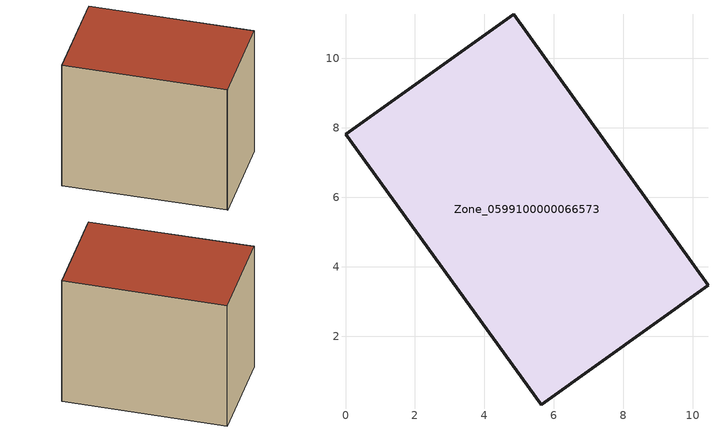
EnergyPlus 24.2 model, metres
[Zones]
Zone_0599100000066573
 floor ground (C_G): 0,7.81 4.85,11.27 10.44,3.46 5.64,0.03 5.61,0.07 z0
 wall outside (C_F): 10.44,3.46 4.85,11.27 0,7.81 5.61,0.07 5.64,0.03 10.44,3.46 z0:8.25
 roof outside (C_R): 4.85,11.27 0,7.81 5.61,0.07 5.64,0.03 10.44,3.46 z8.25
[BUILDING]
Pand.0599100000066573: North Axis=0; Terrain=City; Loads Convergence Tolerance Value=0.04; Temperature Convergence Tolerance Value=0.4; Solar Distribution=FullExterior; Maximum Number of Warmup Days=25; Minimum Number of Warmup Days=1
[Site:Location]
Rotterdam.The.Hague.AP_ZH_NLD Design_Conditions: Latitude=51.96; Longitude=4.45; Time Zone=1; Elevation=-4.5
[SITE:GROUNDTEMPERATURE:BUILDINGSURFACE]
18, 18, 18, 18, 18, 18, 18, 18, 18, 18, 18, 18
[MATERIAL] Thermal Absorptance=0.9; Solar Absorptance=0.7; Visible Absorptance=0.7
Name | Roughness | Thickness | Conductivity | Density | Specific Heat
G.TC.1975-1991 | MediumSmooth | 0.15 | 0.288461 | 540 | 1210
F.TC.1975-1991 | Rough | 0.3 | 0.230769 | 1920 | 840
R.TC.1975-1991 | MediumRough | 0.2 | 0.153846 | 1500 | 1000
[CONSTRUCTION]
C_G: G.TC.1975-1991
C_F: F.TC.1975-1991
C_R: R.TC.1975-1991
[ZONE]
Zone_0599100000066573: Type=1; Multiplier=1; Ceiling Height=Autocalculate; Volume=Autocalculate; Floor Area=autocalculate; Part of Total Floor Area=Yes
[ZONEINFILTRATION:DESIGNFLOWRATE]
Infil_Zone_0599100000066573: Zone or ZoneList or Space or SpaceList=Zone_0599100000066573; Schedule=AlwaysOn; Design Flow Rate Calculation Method=Flow/Area; Flow Rate per Floor Area=0.003; Constant Term Coefficient=1; Temperature Term Coefficient=0; Velocity Term Coefficient=0; Velocity Squared Term Coefficient=0
[HVACTEMPLATE:ZONE:IDEALLOADSAIRSYSTEM]
Zone_0599100000066573: Maximum Heating Supply Air Temperature=50; Minimum Cooling Supply Air Temperature=13; Maximum Heating Supply Air Humidity Ratio=0.0156; Minimum Cooling Supply Air Humidity Ratio=0.0077; Heating Limit=NoLimit; Cooling Limit=NoLimit; Dehumidification Control Type=ConstantSensibleHeatRatio; Cooling Sensible Heat Ratio=0.7; Dehumidification Setpoint=60; Humidification Control Type=None; Humidification Setpoint=30; Outdoor Air Method=None; Outdoor Air Flow Rate per Person=0.00944; Outdoor Air Flow Rate per Zone Floor Area=0; Outdoor Air Flow Rate per Zone=0; Demand Controlled Ventilation Type=None; Outdoor Air Economizer Type=NoEconomizer; Heat Recovery Type=None; Sensible Heat Recovery Effectiveness=0.7; Latent Heat Recovery Effectiveness=0.65
[ZONECONTROL:THERMOSTAT]
ThermostatControl_Zone_0599100000066573: Zone or ZoneList=Zone_0599100000066573; Control Type Schedule=DualSetpointControlType; Control 1=Thermostat_Zone_0599100000066573; Temperature Difference Between Cutout And Setpoint=0
[THERMOSTATSETPOINT:DUALSETPOINT]
Thermostat_Zone_0599100000066573: Heating Setpoint Temperature Schedule=HeatingSetpoint_Zone_0599100000066573; Cooling Setpoint Temperature Schedule=CoolingSetpoint_Zone_0599100000066573
[SCHEDULE:COMPACT]
HeatingSetpoint_Zone_0599100000066573: Through: 12/31, For: AllDays, Until: 24:00, 21
CoolingSetpoint_Zone_0599100000066573: Through: 12/31, For: AllDays, Until: 24:00, 24
DualSetpointControlType: Through: 12/31, For: AllDays, Until: 24:00, 4
AlwaysOn: Through: 12/31, For: AllDays, Until: 24:00, 1
